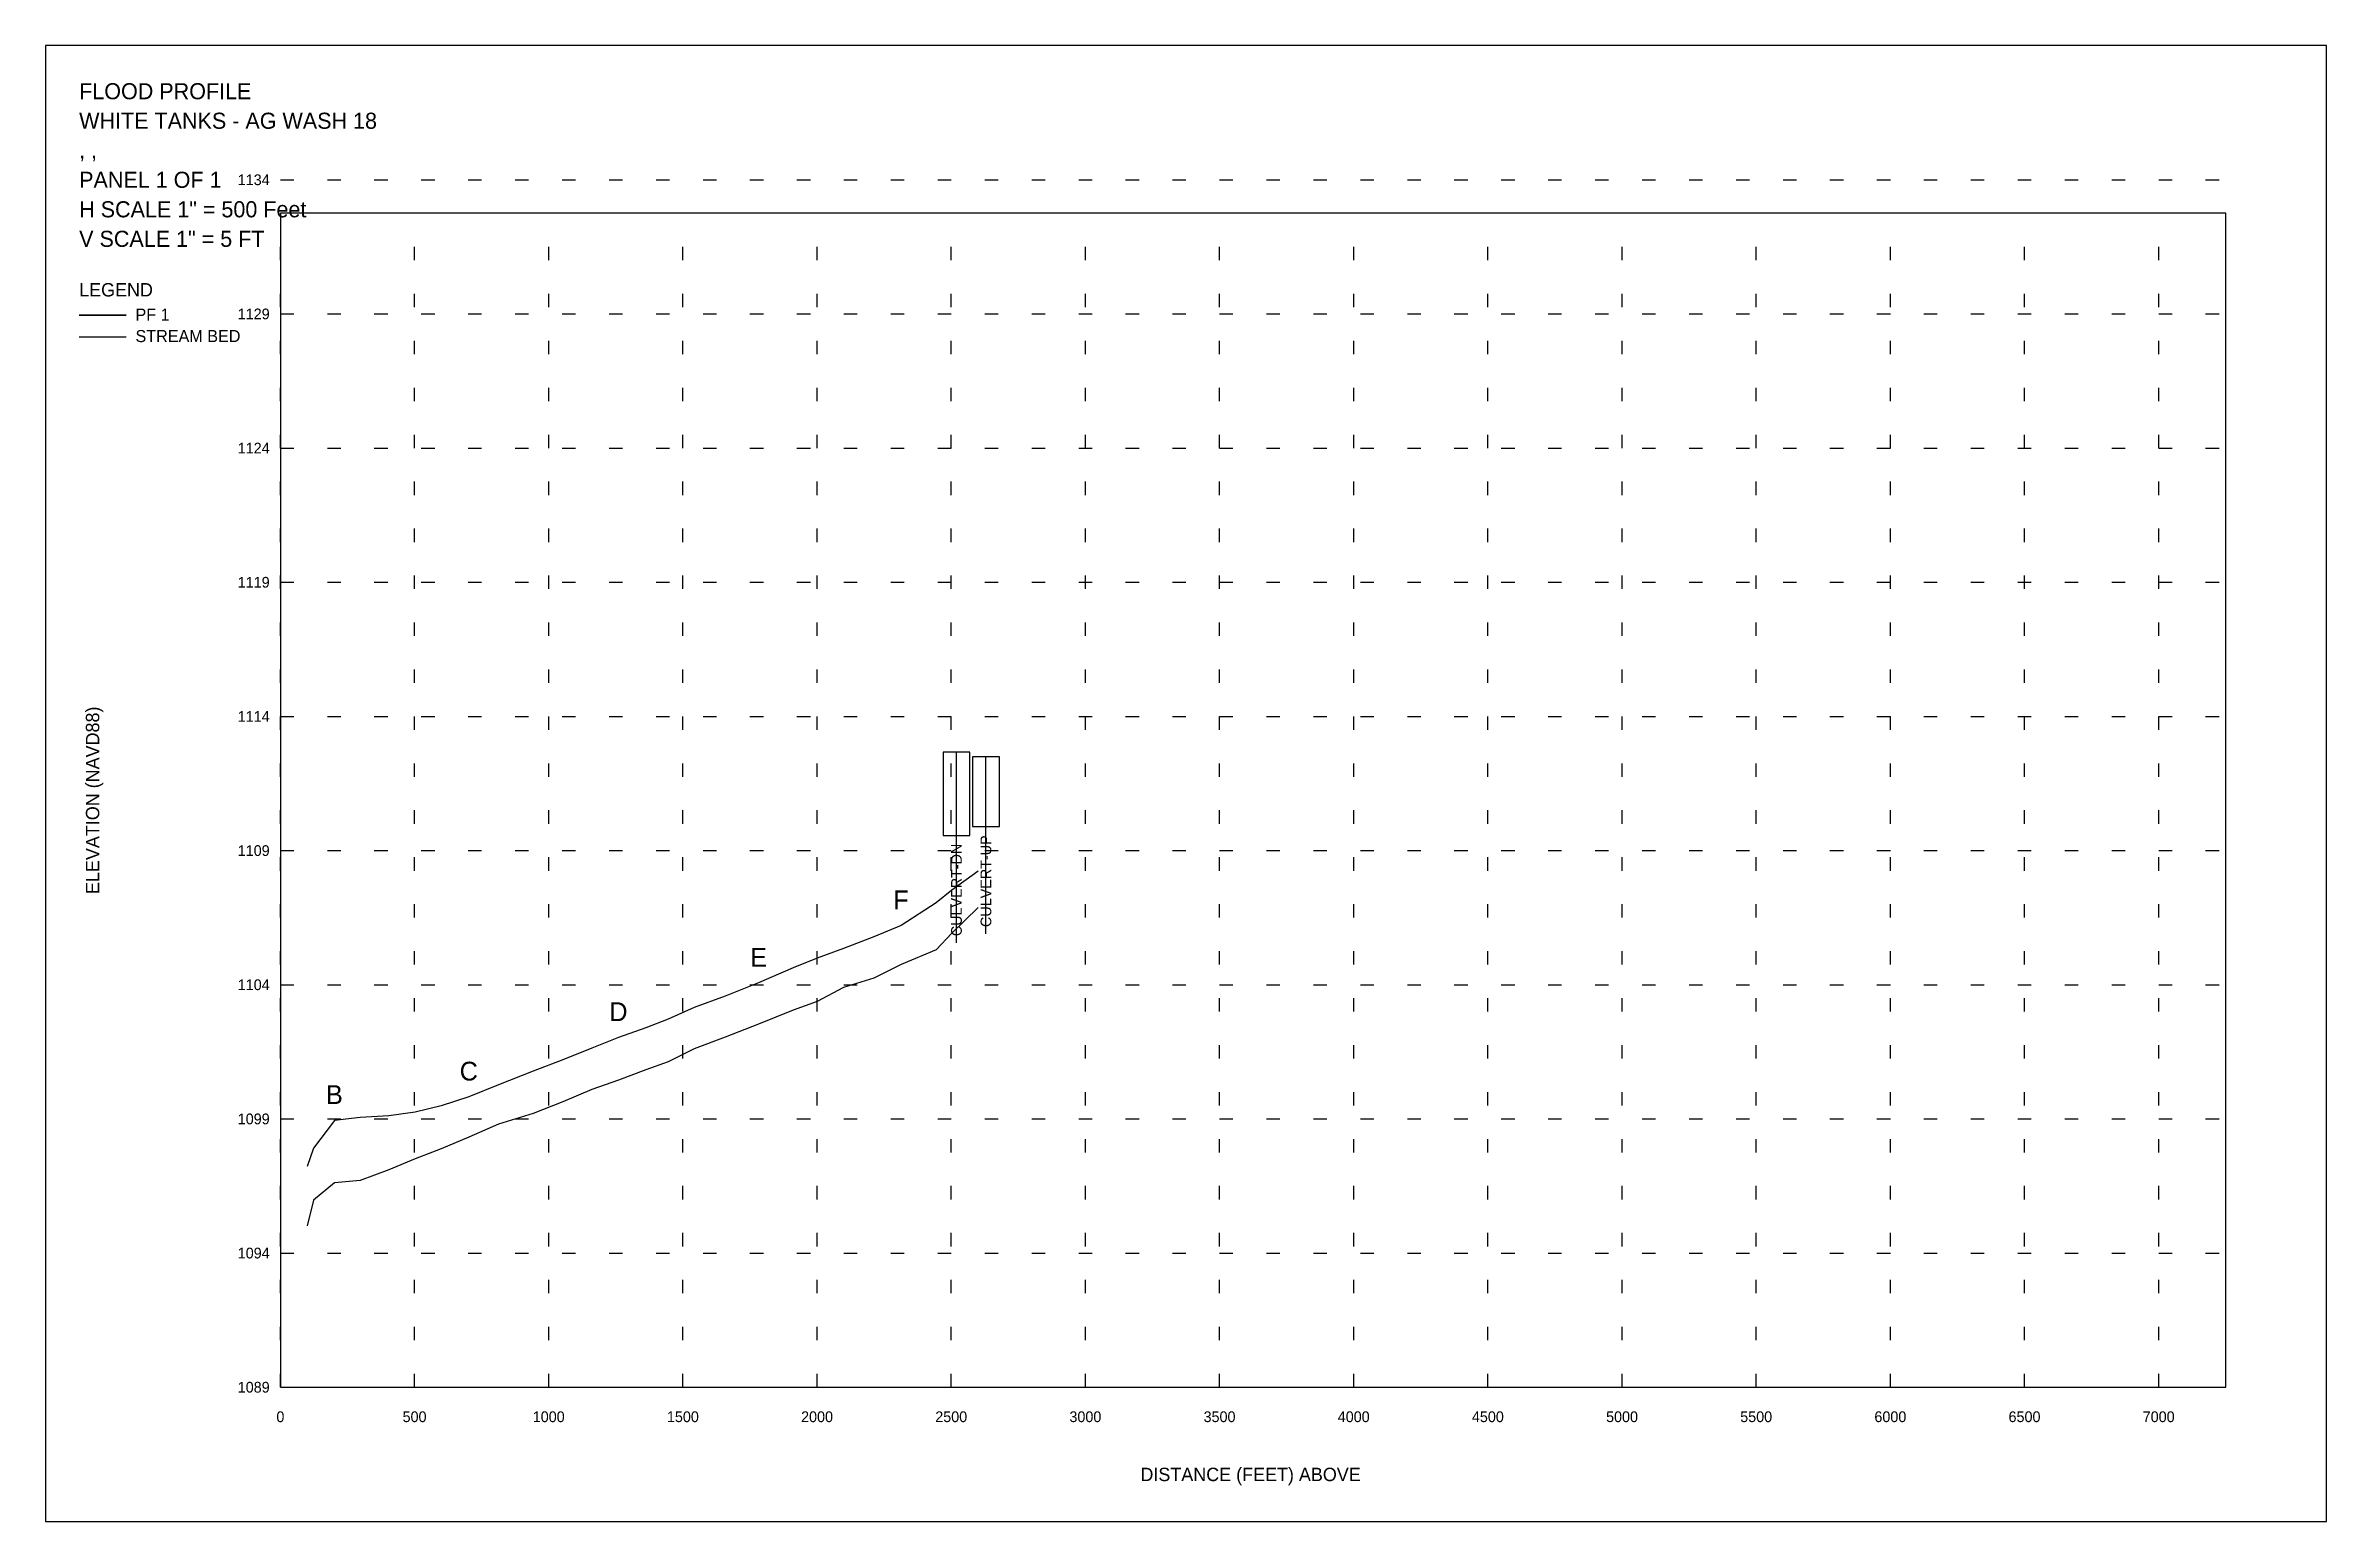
# Model space of a CAD drawing. Header units: metres. Extents: x 0 to 17, y 0 to 11.
import ezdxf
from ezdxf.enums import TextEntityAlignment as Align

# ---------------------------------------------------------------- set-up
doc = ezdxf.new("R2010")
doc.units = ezdxf.units.M
doc.linetypes.add('DOTTED', pattern=[0.25, 0, -0.25])
for name, color, linetype in [('GRID', 8, 'DOTTED'), ('INVERT', 7, 'Continuous'), ('PANEL_BORDER', 7, 'Continuous'), ('PROF_PF 1', 7, 'Continuous'), ('STRUCT_CULVERT', 7, 'Continuous'), ('STRUCT_OTHER', 7, 'Continuous'), ('TITLE_BLOCK', 7, 'Continuous'), ('XS_LABEL', 7, 'Continuous')]:
    doc.layers.add(name, color=color, linetype=linetype)

msp = doc.modelspace()

# ---------------------------------------------------------------- linework, layer by layer
at = {"layer": 'GRID'}
for p, q in [((1.75, 10), (16.25, 10)), ((1.75, 1), (1.75, 9.75)), ((2.75, 1), (2.75, 9.75)), ((3.75, 1), (3.75, 9.75)), ((4.75, 1), (4.75, 9.75)), ((5.75, 1), (5.75, 9.75)), ((6.75, 1), (6.75, 9.75)), ((7.75, 1), (7.75, 9.75)), ((8.75, 1), (8.75, 9.75)), ((9.75, 1), (9.75, 9.75)), ((10.75, 1), (10.75, 9.75)), ((11.75, 1), (11.75, 9.75)), ((12.75, 1), (12.75, 9.75)), ((13.75, 1), (13.75, 9.75)), ((14.75, 1), (14.75, 9.75)), ((15.75, 1), (15.75, 9.75)), ((1.75, 9), (16.25, 9)), ((1.75, 8), (16.25, 8)), ((1.75, 7), (16.25, 7)), ((1.75, 6), (16.25, 6)), ((1.75, 5), (16.25, 5)), ((1.75, 4), (16.25, 4)), ((1.75, 3), (16.25, 3)), ((1.75, 2), (16.25, 2)), ((1.75, 1), (16.25, 1))]:
    msp.add_line(p, q, dxfattribs=at)
at = {"layer": 'INVERT', "lineweight": 25}
msp.add_line((0.25, 8.83), (0.6, 8.83), dxfattribs=at)
msp.add_lwpolyline([(6.95, 4.575), (6.754, 4.384), (6.639, 4.26), (6.376, 4.152), (6.173, 4.048), (5.947, 3.98), (5.751, 3.876), (5.571, 3.81), (5.314, 3.706), (5.065, 3.608), (4.835, 3.522), (4.64, 3.426), (4.474, 3.366), (4.27, 3.288), (4.072, 3.218), (3.856, 3.128), (3.633, 3.04), (3.375, 2.96), (3.154, 2.864), (2.949, 2.778), (2.754, 2.702), (2.557, 2.62), (2.345, 2.542), (2.153, 2.524), (1.997, 2.394), (1.95, 2.204)], dxfattribs=at)
at = {"layer": 'PANEL_BORDER'}
for points in [[(0, 0), (17, 0), (17, 11), (0, 11), (0, 0)], [(1.75, 1), (16.25, 1), (16.25, 9.75), (1.75, 9.75), (1.75, 1)]]:
    msp.add_lwpolyline(points, close=True, dxfattribs=at)
at = {"layer": 'PROF_PF 1', "lineweight": 35}
msp.add_line((0.25, 8.99), (0.6, 8.99), dxfattribs=at)
at = {"layer": 'PROF_PF 1', "lineweight": 30}
msp.add_lwpolyline([(6.95, 4.846), (6.754, 4.704), (6.639, 4.61), (6.376, 4.441), (6.173, 4.358), (5.947, 4.27), (5.751, 4.199), (5.571, 4.126), (5.314, 4.013), (5.065, 3.915), (4.835, 3.83), (4.64, 3.744), (4.474, 3.68), (4.27, 3.607), (4.072, 3.528), (3.856, 3.441), (3.633, 3.357), (3.375, 3.253), (3.154, 3.164), (2.949, 3.097), (2.754, 3.05), (2.557, 3.024), (2.345, 3.01), (2.153, 2.989), (1.997, 2.782), (1.95, 2.644)], dxfattribs=at)
at = {"layer": 'STRUCT_CULVERT'}
for p, q in [((6.789, 4.312), (6.789, 5.734)), ((7.009, 4.38), (7.009, 5.699))]:
    msp.add_line(p, q, dxfattribs=at)
for points in [[(6.689, 5.112), (6.889, 5.112), (6.889, 5.734), (6.689, 5.734), (6.689, 5.112)], [(6.909, 5.18), (7.109, 5.18), (7.109, 5.699), (6.909, 5.699), (6.909, 5.18)]]:
    msp.add_lwpolyline(points, close=True, dxfattribs=at)

# ---------------------------------------------------------------- texts
at = {"layer": 'STRUCT_OTHER'}
for s, p in [('CULVERT-UP', (7.049, 4.43)), ('CULVERT-DN', (6.829, 4.362))]:
    msp.add_text(s, height=0.08, rotation=90, dxfattribs=at).set_placement(p)
at = {"layer": 'TITLE_BLOCK'}
for s, height, p in [('FLOOD PROFILE', 0.12, (0.25, 10.6)), ('WHITE TANKS - AG WASH 18', 0.12, (0.25, 10.38)), ('PANEL 1 OF 1', 0.12, (0.25, 9.94)), (', , ', 0.12, (0.25, 10.16)), ('H SCALE 1" = 500 Feet', 0.12, (0.25, 9.72)), ('V SCALE 1" = 5 FT', 0.12, (0.25, 9.5)), ('LEGEND', 0.1, (0.25, 9.13)), ('PF 1', 0.09, (0.67, 8.95)), ('STREAM BED', 0.09, (0.67, 8.79))]:
    msp.add_text(s, height=height, dxfattribs=at).set_placement(p)
for s, p in [('1134', (1.67, 10)), ('1129', (1.67, 9)), ('1124', (1.67, 8)), ('1119', (1.67, 7)), ('1114', (1.67, 6)), ('1109', (1.67, 5)), ('1104', (1.67, 4)), ('1099', (1.67, 3)), ('1094', (1.67, 2)), ('1089', (1.67, 1))]:
    msp.add_text(s, height=0.08, dxfattribs=at).set_placement(p, align=Align.MIDDLE_RIGHT)
msp.add_text('ELEVATION (NAVD88)', height=0.1, rotation=90, dxfattribs=at).set_placement((0.35, 5.375), align=Align.MIDDLE_CENTER)
for s, p in [('0', (1.75, 0.82)), ('500', (2.75, 0.82)), ('1000', (3.75, 0.82)), ('1500', (4.75, 0.82)), ('2000', (5.75, 0.82)), ('2500', (6.75, 0.82)), ('3000', (7.75, 0.82)), ('3500', (8.75, 0.82)), ('4000', (9.75, 0.82)), ('4500', (10.75, 0.82)), ('5000', (11.75, 0.82)), ('5500', (12.75, 0.82)), ('6000', (13.75, 0.82)), ('6500', (14.75, 0.82)), ('7000', (15.75, 0.82))]:
    msp.add_text(s, height=0.08, dxfattribs=at).set_placement(p, align=Align.TOP_CENTER)
msp.add_text('DISTANCE (FEET) ABOVE ', height=0.1, dxfattribs=at).set_placement((9, 0.35), align=Align.MIDDLE_CENTER)
at = {"layer": 'XS_LABEL'}
for s, p in [('F', (6.376, 4.521)), ('E', (5.314, 4.093)), ('D', (4.27, 3.687)), ('C', (3.154, 3.244)), ('B', (2.153, 3.069))]:
    msp.add_text(s, height=0.14, dxfattribs=at).set_placement(p, align=Align.BOTTOM_CENTER)

doc.saveas('drawing.dxf')
